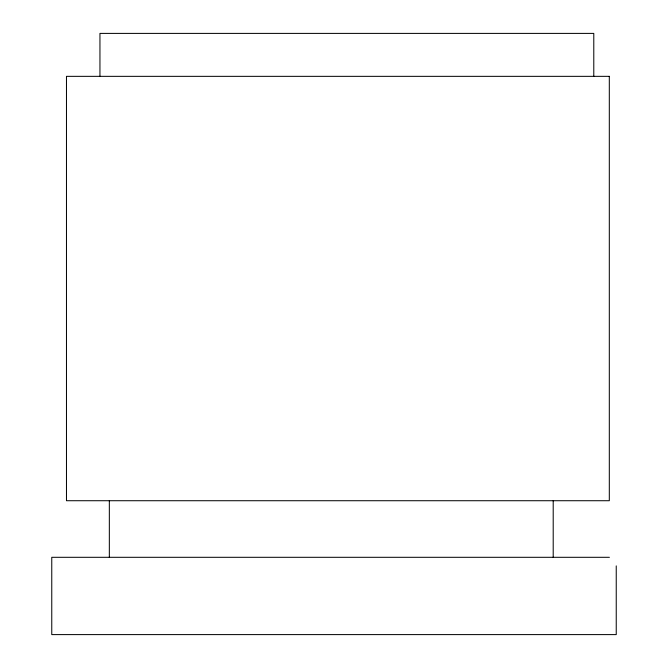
<?xml version="1.0" encoding="UTF-8"?>
<svg xmlns="http://www.w3.org/2000/svg" width="668" height="668" viewBox="0 0 668 668"><rect width="100%" height="100%" fill="white"/><g stroke="black" fill="none" stroke-linecap="round" stroke-linejoin="round"><path stroke-width="1" d="M609.408 557.304L51.762 557.304L51.762 634.6L616.238 634.6L616.238 565.888M593.785 76.344L593.785 33.4L99.95 33.4L99.95 76.344M553.204 500.724L553.204 557.304M109.335 500.724L109.335 557.304M609.308 76.344L66.474 76.344L66.474 500.724L609.308 500.724L609.308 76.344"/></g></svg>
